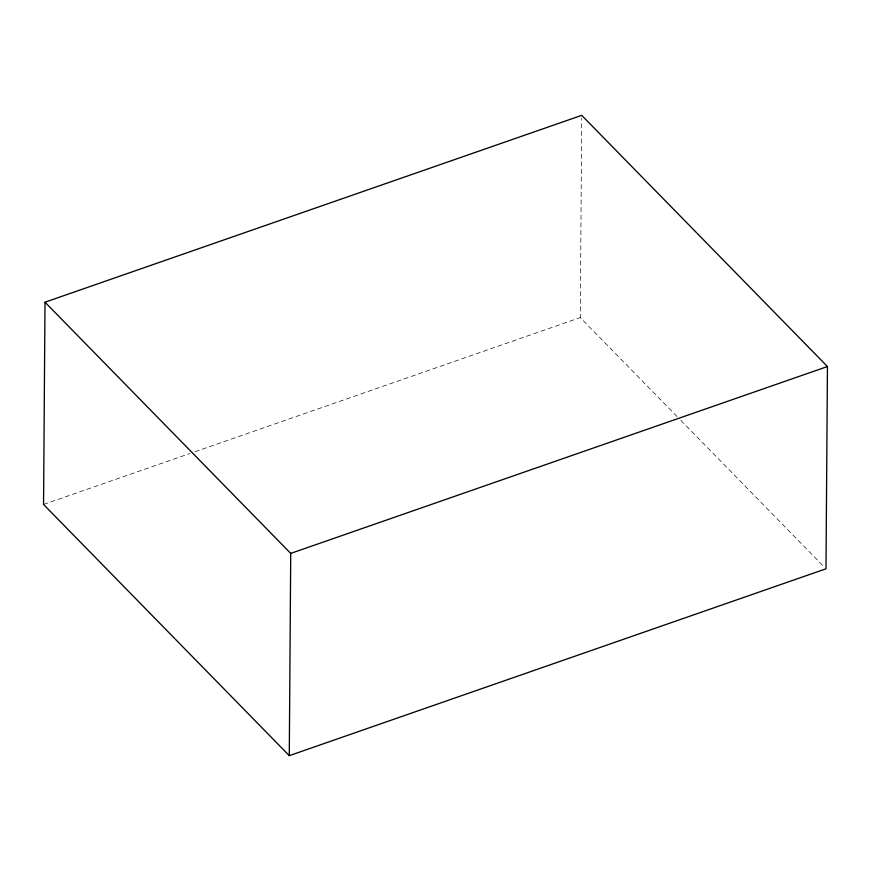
<?xml version="1.0" encoding="UTF-8"?>
<svg xmlns="http://www.w3.org/2000/svg" width="871" height="871" viewBox="0 0 871 871"><rect width="100%" height="100%" fill="white"/><g stroke="black" fill="none" stroke-linecap="round" stroke-linejoin="round"><path stroke-width="0.65" stroke-dasharray="4.36 3.27" d="M677.039 416.523L580.271 317.599L581.708 118.053M43.55 504.461L189.932 453.497M195.06 451.711L580.271 317.599M680.839 420.399L824.097 566.858"/><path stroke-width="1.31" d="M45.009 302.204L43.55 504.461L289.281 755.658L825.991 568.796L827.45 366.539L581.719 115.342L45.009 302.204L290.729 553.401L289.281 755.658M290.729 553.401L827.45 366.539"/></g></svg>
